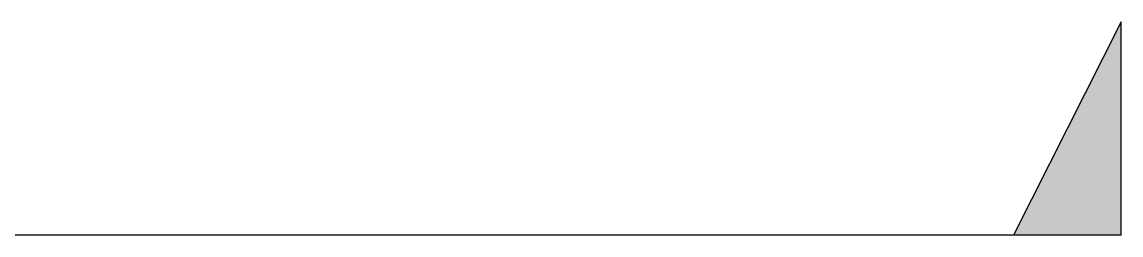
# Model space of a CAD drawing. Header units: millimetres. Extents: x -4167 to 87328, y -21481 to 19784.
# Drawn here: x 12887 to 15950, y 6112 to 6707 of the extents above; entities that cross this region are included whole.
import ezdxf
from ezdxf.enums import TextEntityAlignment as Align

# ---------------------------------------------------------------- set-up
doc = ezdxf.new("R2010")
doc.units = ezdxf.units.MM
doc.header["$LTSCALE"] = 150
doc.linetypes.add('ACAD_ISO10W100', pattern=[18, 12, -3, 0, -3])
doc.layers.add('ad-Section Line', color=2, linetype='Continuous')
doc.styles.add('ARIAL', font='arial.ttf')

# ---------------------------------------------------------------- blocks, each defined once
blk = doc.blocks.new('enuklfk')
at = {"layer": 'ad-Section Line', "linetype": 'ACAD_ISO10W100', "ltscale": 0.5}
blk.add_line((-3615.93, 0), (829.32, 0), dxfattribs=at)
at = {"layer": 'ad-Section Line', "linetype": 'Continuous'}
for p, q in [((-3615.93, -138.09), (-3546.48, 0)), ((-3615.93, 0), (-3615.93, -138.09))]:
    blk.add_line(p, q, dxfattribs=at)
blk.add_solid([(-3615.93, -138.09), (-3615.93, 0), (-3615.93, -138.09), (-3546.48, 0)], dxfattribs=at)
at = {"layer": 'ad-Section Line', "linetype": 'Continuous', "style": 'ARIAL', "width": 0.8}
blk.add_attdef('SECTION-LETTER', text='', height=80, rotation=2700, dxfattribs=at).set_placement((916.85, 0), align=Align.MIDDLE)
blk = doc.blocks.new('zw$78A7')
at = {"layer": 'ad-Section Line', "xscale": 4.313292429215451, "yscale": 4.313292429215451, "zscale": 4.313292429215451, "rotation": 180}
blk.add_blockref('enuklfk', (353.4, -6243.4), dxfattribs=at)

msp = doc.modelspace()

# ---------------------------------------------------------------- block references
msp.add_blockref('zw$78A7', (0, 12355))

doc.saveas('drawing.dxf')
